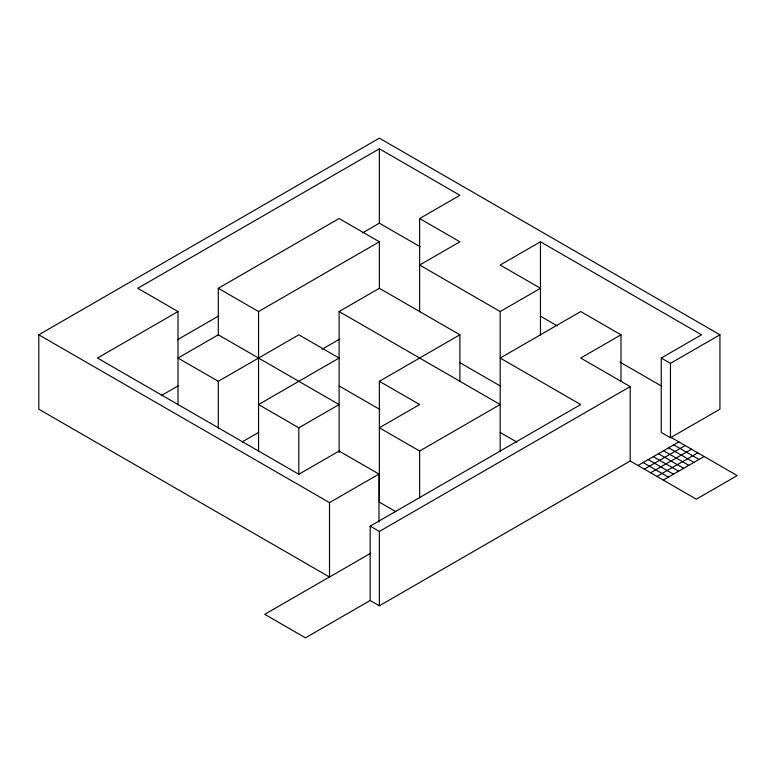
<?xml version="1.0" encoding="UTF-8"?>
<svg xmlns="http://www.w3.org/2000/svg" width="776" height="776" viewBox="0 0 776 776"><rect width="100%" height="100%" fill="white"/><g stroke="black" fill="none" stroke-linecap="round" stroke-linejoin="round"><path stroke-width="1.16" d="M370.734 553.22L329.509 577.024L38.8 409.185L38.8 334.786L379.367 138.157L719.934 334.786L719.934 409.185L670.454 437.751L661.249 432.436L661.249 358.046L701.533 334.786L540.455 241.782L500.18 265.033L540.455 288.284L500.18 311.535L419.641 265.033L459.906 241.782L419.641 218.531L419.641 311.836M419.641 218.531L459.906 195.29L379.367 148.788L137.74 288.284L178.014 311.535L178.014 404.839M178.014 311.535L97.475 358.037L298.828 474.281L339.102 451.04L378.979 474.068L378.979 522.064M218.289 335.087L218.289 288.284L339.102 218.531L379.367 241.782L379.367 288.585M177.491 339.733L218.289 316.181M362.635 232.849L379.367 223.187L420.165 246.739M218.289 288.284L258.553 311.535L379.367 241.782M161.282 395.595L178.014 385.934M218.289 381.307L298.828 334.805L339.102 358.056L258.553 404.558L298.828 427.809L339.102 404.558L218.289 334.805L178.014 358.056L218.289 381.307L218.289 428.09M339.102 452.544L339.102 311.535L379.367 288.284L459.906 334.786L459.906 381.588M322.089 349.258L339.791 339.034M242.005 441.99L258.592 432.455M395.886 511.723L379.367 502.179L379.367 381.288L459.906 334.786M38.8 334.786L329.509 502.625L378.979 474.068M379.367 381.288L419.641 404.538L379.367 427.789L419.641 451.04L500.18 404.538L339.102 311.535M620.994 381.588L620.994 334.805L580.72 358.056L630.19 386.613L630.19 460.993L379.367 605.804L370.171 600.498L305.482 637.843L264.752 614.32L329.431 576.975M370.171 600.498L370.171 526.118L580.72 404.558L500.18 358.056L580.72 311.554L620.994 334.805M370.171 526.118L379.367 531.434L630.19 386.613M661.249 358.046L670.454 363.352L719.934 334.786M637.998 465.503L678.874 441.903M644.313 469.15L685.189 445.55M650.627 472.797L691.503 449.197M656.942 476.445L697.818 452.844M663.257 480.082L704.133 456.492M540.455 316.181L557.187 325.842M619.946 362.082L661.783 386.235M671.065 437.402L737.2 475.581L696.324 499.181L630.19 460.993M673.762 444.852L699.021 459.44M668.65 447.8L693.919 462.389M663.548 450.749L688.807 465.338M658.436 453.708L683.695 468.287M653.324 456.657L678.593 471.236M648.222 459.605L673.481 474.185M643.11 462.554L668.369 477.133M459.382 362.382L500.18 385.934M500.18 432.436L516.913 442.097M339.102 385.934L379.881 409.476M670.454 363.352L670.454 437.751M540.455 241.782L540.455 335.087M500.18 311.535L500.18 451.331M419.641 451.04L419.641 497.833M379.367 148.788L379.367 223.187M379.367 531.434L379.367 605.804M329.509 502.625L329.509 577.024M298.828 427.809L298.828 474.592M258.553 311.535L258.553 451.341"/></g></svg>
